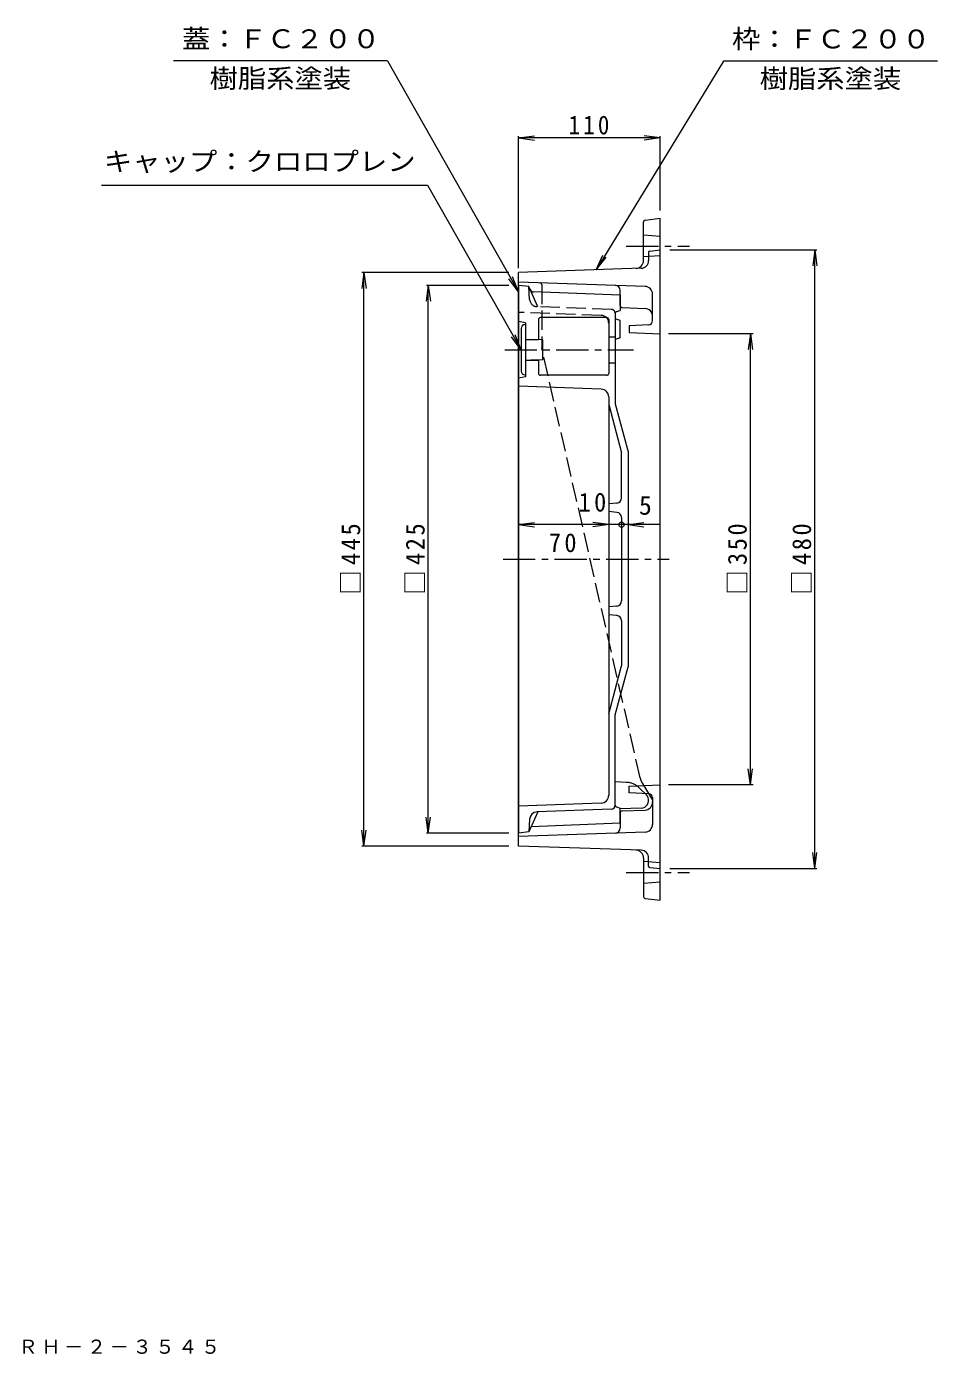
# Model space of a CAD drawing. Units: millimetres, scale not verified. Extents: x -716 to 698, y -685 to 346.
# Drawn here: x -9 to 698, y -685 to 346 of the extents above; entities that cross this region are included whole.
import ezdxf
from ezdxf.enums import TextEntityAlignment as Align

# ---------------------------------------------------------------- set-up
doc = ezdxf.new("R2010")
doc.units = ezdxf.units.MM
doc.header["$LTSCALE"] = 5
doc.header["$PDMODE"] = 32
doc.header["$PDSIZE"] = 4
doc.linetypes.add('CHAIN1', pattern=[8, 5, -1, 1, -1])
doc.linetypes.add('DASHED3', pattern=[4, 3, -1])
for name, color, linetype, lineweight in [('0-0_通り芯', 3, 'Continuous', 13), ('0-1_ピット', 2, 'Continuous', 13), ('0-2_本体（蓋）', 7, 'Continuous', 13), ('0-4_寸法', 7, 'Continuous', 13)]:
    doc.layers.add(name, color=color, linetype=linetype, lineweight=lineweight)
doc.layers.add('F-5_F-5ﾚｲﾔ', color=7, linetype='Continuous')
doc.styles.add('ＭＳ ゴシック', font='')
doc.styles.get('ＭＳ ゴシック').set_extended_font_data('MS Gothic')

msp = doc.modelspace()

# ---------------------------------------------------------------- linework, layer by layer
at = {"layer": '0-0_通り芯'}
for p, q in [((380.867, 144.463), (372.867, 145.463)), ((372.867, 145.463), (372.867, -279.537)), ((381.905, 142.158), (380.867, 144.463)), ((451.867, 137.79), (384.524, 140.391)), ((451.867, 137.79), (451.867, 126.046)), ((447.867, 123.821), (447.867, 53.621)), ((448.893, 125.055), (451.867, 126.046)), ((378.367, 116.463), (372.867, 117.463)), ((377.867, 114.963), (378.367, 114.963)), ((388.367, 118.963), (388.367, 103.305)), ((441.367, 120.463), (389.867, 120.463)), ((442.867, 118.963), (442.867, 77.164)), ((374.867, 111.963), (374.867, 78.963)), ((378.367, 103.463), (388.367, 103.463)), ((391.867, 103.213), (382.32, 103.463)), ((391.867, 87.713), (391.867, 103.213)), ((442.867, 105.463), (447.867, 105.463)), ((451.867, 104.796), (447.867, 103.463)), ((378.367, 87.463), (388.367, 87.463)), ((391.867, 87.713), (382.32, 87.463)), ((388.367, 87.621), (388.367, 77.164)), ((442.867, 85.463), (447.867, 85.463)), ((377.867, 75.963), (378.367, 75.963)), ((441.367, 75.664), (389.867, 75.664)), ((437.081, 64.885), (372.867, 67.179)), ((442.867, 58.889), (442.867, -250.183)), ((442.867, 52.963), (452.867, 15.643)), ((447.867, 53.621), (457.867, 16.301)), ((452.867, -19.417), (452.867, 15.643)), ((457.867, 16.301), (457.867, -150.375)), ((449.265, -23.397), (442.867, -24.037)), ((449.265, -30.677), (442.867, -30.037)), ((452.867, -34.657), (452.867, -99.417)), ((449.265, -103.397), (442.867, -104.037)), ((449.265, -110.677), (442.867, -110.037)), ((452.867, -114.657), (452.867, -149.716)), ((442.867, -187.037), (452.867, -149.716)), ((447.867, -187.695), (457.867, -150.375)), ((447.867, -257.895), (447.867, -187.695)), ((456.331, -240.14), (447.867, -239.624)), ((437.087, -256.179), (372.867, -258.534)), ((387.867, -262.987), (380.867, -278.537)), ((444.977, -260.893), (387.282, -263.008)), ((448.893, -259.129), (451.867, -260.12)), ((468.087, -260.045), (451.867, -260.64)), ((451.867, -271.864), (451.867, -260.12)), ((381.514, -268.614), (380.867, -278.537)), ((451.867, -271.864), (382.667, -274.537)), ((380.867, -278.537), (372.867, -279.537))]:
    msp.add_line(p, q, dxfattribs=at)
at = {"layer": '0-0_通り芯', "linetype": 'DASHED3'}
for p, q in [((381.514, 134.54), (380.867, 144.463)), ((387.867, 128.913), (381.905, 142.158)), ((437.087, 122.105), (372.867, 124.46)), ((444.977, 126.819), (387.282, 128.935)), ((457.166, -240.191), (456.331, -240.14)), ((466.859, -244.556), (472.11, -249.807))]:
    msp.add_line(p, q, dxfattribs=at)
at = {"layer": '0-0_通り芯', "linetype": 'CHAIN1'}
for p, q in [((362.195, 95.463), (462.214, 95.463)), ((360.867, -67.037), (489.867, -67.037))]:
    msp.add_line(p, q, dxfattribs=at)
at = {"layer": '0-0_通り芯'}
for points in [[(378.367, 116.463), (378.367, 74.463), (372.867, 73.463)], [(451.867, 104.796), (451.867, 118.13), (447.867, 119.463)]]:
    msp.add_lwpolyline(points, dxfattribs=at)
at = {"layer": '0-0_通り芯', "linetype": 'DASHED3'}
for centre, radius, start, end in [((387.501, 134.931), 6, 183.73221, 267.89999), ((444.867, 123.821), 3, 0, 87.90012), ((436.867, 116.109), 6, 0, 87.90012), ((456.252, -255.163), 15, 45.00003, 86.50954), ((467.867, -254.049), 6, 20.44215, 45.00005)]:
    msp.add_arc(centre, radius, start, end, dxfattribs=at)
at = {"layer": '0-0_通り芯'}
for centre, radius, start, end in [((384.64, 143.389), 3, 204.23552, 267.78801), ((449.367, 123.632), 1.5, 108.43555, 180), ((377.867, 111.963), 3, 90, 180), ((389.867, 118.963), 1.5, 90, 180), ((441.367, 118.963), 1.5, 0, 90), ((377.867, 78.963), 3, 180, 270), ((389.867, 77.164), 1.5, 180, 270), ((441.367, 77.164), 1.5, 270, 0), ((436.867, 58.889), 6, 0, 87.95462), ((448.867, -19.417), 4, 275.71063, 0), ((448.867, -34.657), 4, 0, 84.28937), ((448.867, -99.417), 4, 275.71063, 0), ((448.867, -114.657), 4, 0, 84.28937), ((436.867, -250.183), 6, 272.09988, 0), ((449.367, -257.706), 1.5, 180, 251.56445), ((467.867, -254.049), 6, 272.09995, 20.44215), ((387.501, -269.004), 6, 92.10001, 176.26779), ((444.867, -257.895), 3, 272.09988, 0)]:
    msp.add_arc(centre, radius, start, end, dxfattribs=at)
at = {"layer": '0-1_ピット'}
for p, q in [((471.195, 196.116), (482.867, 197.463)), ((482.867, -331.537), (482.867, 197.463)), ((469.867, 164.62), (469.867, 194.626)), ((473.867, 171.068), (473.867, 164.759)), ((474.756, 172.062), (482.867, 172.963)), ((468.075, 158.762), (372.867, 155.463)), ((471.069, 144.658), (372.867, 147.963)), ((451.867, 129.746), (451.867, 141.437)), ((476.867, 117.901), (476.867, 138.662)), ((453.307, 128.247), (471.107, 127.535)), ((474.033, 114.906), (458.867, 114.063)), ((458.869, 114.063), (458.867, 108.963)), ((458.867, 108.963), (482.867, 107.963)), ((474.033, -248.979), (458.867, -248.137)), ((476.867, -251.975), (476.867, -272.735)), ((451.867, -263.82), (451.867, -275.511)), ((453.307, -262.321), (471.107, -261.609)), ((471.069, -278.732), (372.867, -282.037)), ((469.867, -298.694), (469.867, -328.7)), ((473.867, -305.142), (473.867, -298.833)), ((474.756, -306.136), (482.867, -307.037)), ((471.195, -330.19), (482.867, -331.537))]:
    msp.add_line(p, q, dxfattribs=at)
at = {"layer": '0-1_ピット', "linetype": 'CHAIN1'}
for p, q in [((456.471, 175.963), (505.608, 175.963)), ((456.471, -310.037), (505.608, -310.037))]:
    msp.add_line(p, q, dxfattribs=at)
at = {"layer": '0-1_ピット', "linetype": 'DASHED3'}
for p, q in [((482.867, 183.463), (469.867, 184.463)), ((482.867, 168.463), (469.867, 167.463)), ((390.867, 145.907), (390.867, 96.963)), ((467.335, -236.714), (390.867, 96.963)), ((469.093, -241.081), (476.867, -254.037)), ((482.867, -302.537), (469.867, -301.537)), ((482.867, -317.537), (469.867, -318.537))]:
    msp.add_line(p, q, dxfattribs=at)
at = {"layer": '0-1_ピット'}
for points in [[(468.075, -292.836), (372.867, -289.537), (372.867, 155.463)], [(458.867, -248.137), (458.867, -243.037), (482.867, -242.037)]]:
    msp.add_lwpolyline(points, dxfattribs=at)
for centre, radius, start, end in [((471.367, 194.626), 1.5, 96.58289, 180), ((474.867, 171.068), 1, 96.34164, 180), ((463.867, 164.62), 6, 271.98476, 0), ((467.867, 164.759), 6, 271.9847, 0), ((447.867, 141.437), 4, 0, 88.07256), ((470.867, 138.662), 6, 0, 88.07253), ((453.367, 129.746), 1.5, 180, 267.70943), ((470.867, 121.54), 6, 0, 87.70927), ((473.867, 117.901), 3, 273.17978, 0), ((470.867, -255.613), 6, 272.29073, 0), ((473.867, -251.975), 3, 0, 86.82022), ((453.367, -263.82), 1.5, 92.29057, 180), ((447.867, -275.511), 4, 271.92744, 0), ((470.867, -272.735), 6, 271.92747, 0), ((463.867, -298.694), 6, 0, 88.01524), ((467.867, -298.833), 6, 0, 88.0153), ((474.867, -305.142), 1, 180, 263.65836), ((471.367, -328.7), 1.5, 180, 263.41711)]:
    msp.add_arc(centre, radius, start, end, dxfattribs=at)
at = {"layer": '0-1_ピット', "linetype": 'DASHED3'}
for centre, radius, start, end in [((389.367, 145.907), 1.5, 0, 88.07239), ((481.955, -233.363), 15, 192.90775, 210.96381)]:
    msp.add_arc(centre, radius, start, end, dxfattribs=at)
at = {"layer": '0-2_本体（蓋）'}
for p, q in [((271.057, 319.696), (105.01, 319.696)), ((698.009, 319.398), (531.962, 319.398)), ((372.867, 259.823), (385.26, 261.455)), ((372.867, 158.777), (372.867, 261.323)), ((482.867, 259.823), (372.867, 259.823)), ((372.867, 259.823), (385.26, 258.192)), ((482.867, 259.823), (470.474, 261.455)), ((482.867, 259.823), (470.474, 258.192)), ((482.867, 203.472), (482.867, 261.323)), ((49.083, 223.177), (302.312, 223.177)), ((490.367, 172.963), (604.367, 172.963)), ((602.867, 172.963), (601.235, 160.57)), ((602.867, -307.037), (602.867, 172.963)), ((602.867, 172.963), (604.498, 160.57)), ((252.867, 155.463), (251.235, 143.07)), ((365.367, 155.463), (251.367, 155.463)), ((252.867, -289.537), (252.867, 155.463)), ((252.867, 155.463), (254.498, 143.07)), ((302.867, 145.463), (301.235, 133.07)), ((365.367, 145.463), (301.367, 145.463)), ((302.867, -279.537), (302.867, 145.463)), ((302.867, 145.463), (304.498, 133.07)), ((554.868, 107.963), (489.254, 107.963)), ((552.867, 107.963), (551.235, 95.57)), ((552.867, -242.037), (552.867, 107.963)), ((552.867, 107.963), (554.498, 95.57)), ((372.867, -40.202), (385.26, -38.57)), ((372.867, -40.202), (385.26, -41.833)), ((482.798, -40.202), (372.867, -40.202)), ((442.867, -40.202), (430.474, -38.57)), ((442.867, -40.202), (430.474, -41.833)), ((457.867, -40.202), (470.26, -38.57)), ((457.867, -40.202), (470.26, -41.833)), ((552.867, -242.037), (551.235, -229.644)), ((552.867, -242.037), (554.498, -229.644)), ((554.868, -242.037), (489.254, -242.037)), ((302.867, -279.537), (301.235, -267.144)), ((302.867, -279.537), (304.498, -267.144)), ((252.867, -289.537), (251.235, -277.144)), ((252.867, -289.537), (254.498, -277.144)), ((365.367, -279.537), (301.367, -279.537)), ((365.367, -289.537), (251.367, -289.537)), ((602.867, -307.037), (601.235, -294.644)), ((602.867, -307.037), (604.498, -294.644)), ((490.367, -307.037), (604.367, -307.037))]:
    msp.add_line(p, q, dxfattribs=at)
msp.add_point((452.867, -40.202), dxfattribs=at)
at = {"layer": '0-4_寸法'}
for p, q in [((302.312, 223.177), (374.867, 95.463)), ((433.164, 157.553), (441.014, 167.28)), ((372.867, 140.486), (368.164, 152.068)), ((374.867, 95.463), (367.327, 105.433)), ((374.867, 95.463), (370.164, 107.044))]:
    msp.add_line(p, q, dxfattribs=at)
for points in [[(271.057, 319.696), (372.867, 140.486), (365.326, 150.456)], [(531.962, 319.398), (433.164, 157.553), (438.229, 168.981)]]:
    msp.add_lwpolyline(points, dxfattribs=at)

# ---------------------------------------------------------------- texts
at = {"layer": '0-2_本体（蓋）', "color": 2, "style": 'ＭＳ ゴシック', "width": 1.1}
for s, p in [('蓋：ＦＣ２００', (111.604, 325.029)), ('枠：ＦＣ２００', (538.556, 324.88)), ('樹脂系塗装', (133.033, 294.29)), ('樹脂系塗装', (559.986, 294.141)), ('キャップ：クロロプレン', (51.063, 229.834))]:
    msp.add_text(s, height=14.66, dxfattribs=at).set_placement(p, align=Align.BOTTOM_LEFT)
at = {"layer": '0-2_本体（蓋）', "color": 2, "insert": (411.617, 262.323), "char_height": 14.66, "attachment_point": 7, "style": 'ＭＳ ゴシック'}
msp.add_mtext('\\T1.27;\\W0.9;110', dxfattribs=at)
at = {"layer": '0-2_本体（蓋）', "color": 2, "char_height": 14.66, "attachment_point": 7, "rotation": 90, "style": 'ＭＳ ゴシック'}
for s, insert in [('\\T1.21;\\W0.95;□445', (250.367, -94.537)), ('\\T1.21;\\W0.95;□425', (300.367, -94.537)), ('\\T1.21;\\W0.95;□350', (550.367, -94.537)), ('\\T1.21;\\W0.95;□480', (600.367, -94.537))]:
    msp.add_mtext(s, dxfattribs=dict(at, insert=insert))
at = {"layer": '0-4_寸法', "color": 2, "style": 'ＭＳ ゴシック'}
msp.add_text('5', height=14.66, dxfattribs=at).set_placement((466.333, -36.918), align=Align.BOTTOM_LEFT)
at = {"layer": '0-4_寸法', "color": 2, "char_height": 14.66, "attachment_point": 7, "style": 'ＭＳ ゴシック'}
for s, insert in [('\\T1.27;\\W0.95;10', (419.48, -30.252)), ('\\T1.27;\\W0.95;70', (396.404, -61.753))]:
    msp.add_mtext(s, dxfattribs=dict(at, insert=insert))
at = {"layer": 'F-5_F-5ﾚｲﾔ', "insert": (-404.634, -684.717), "char_height": 11, "attachment_point": 7, "style": 'ＭＳ ゴシック'}
msp.add_mtext('\\T1.18;一般型\u3000充填深さ70mm\u3000カラー舗装用鉄蓋\u3000\u3000ＭＲＨ－２－３５４５', dxfattribs=at)

doc.saveas('drawing.dxf')
